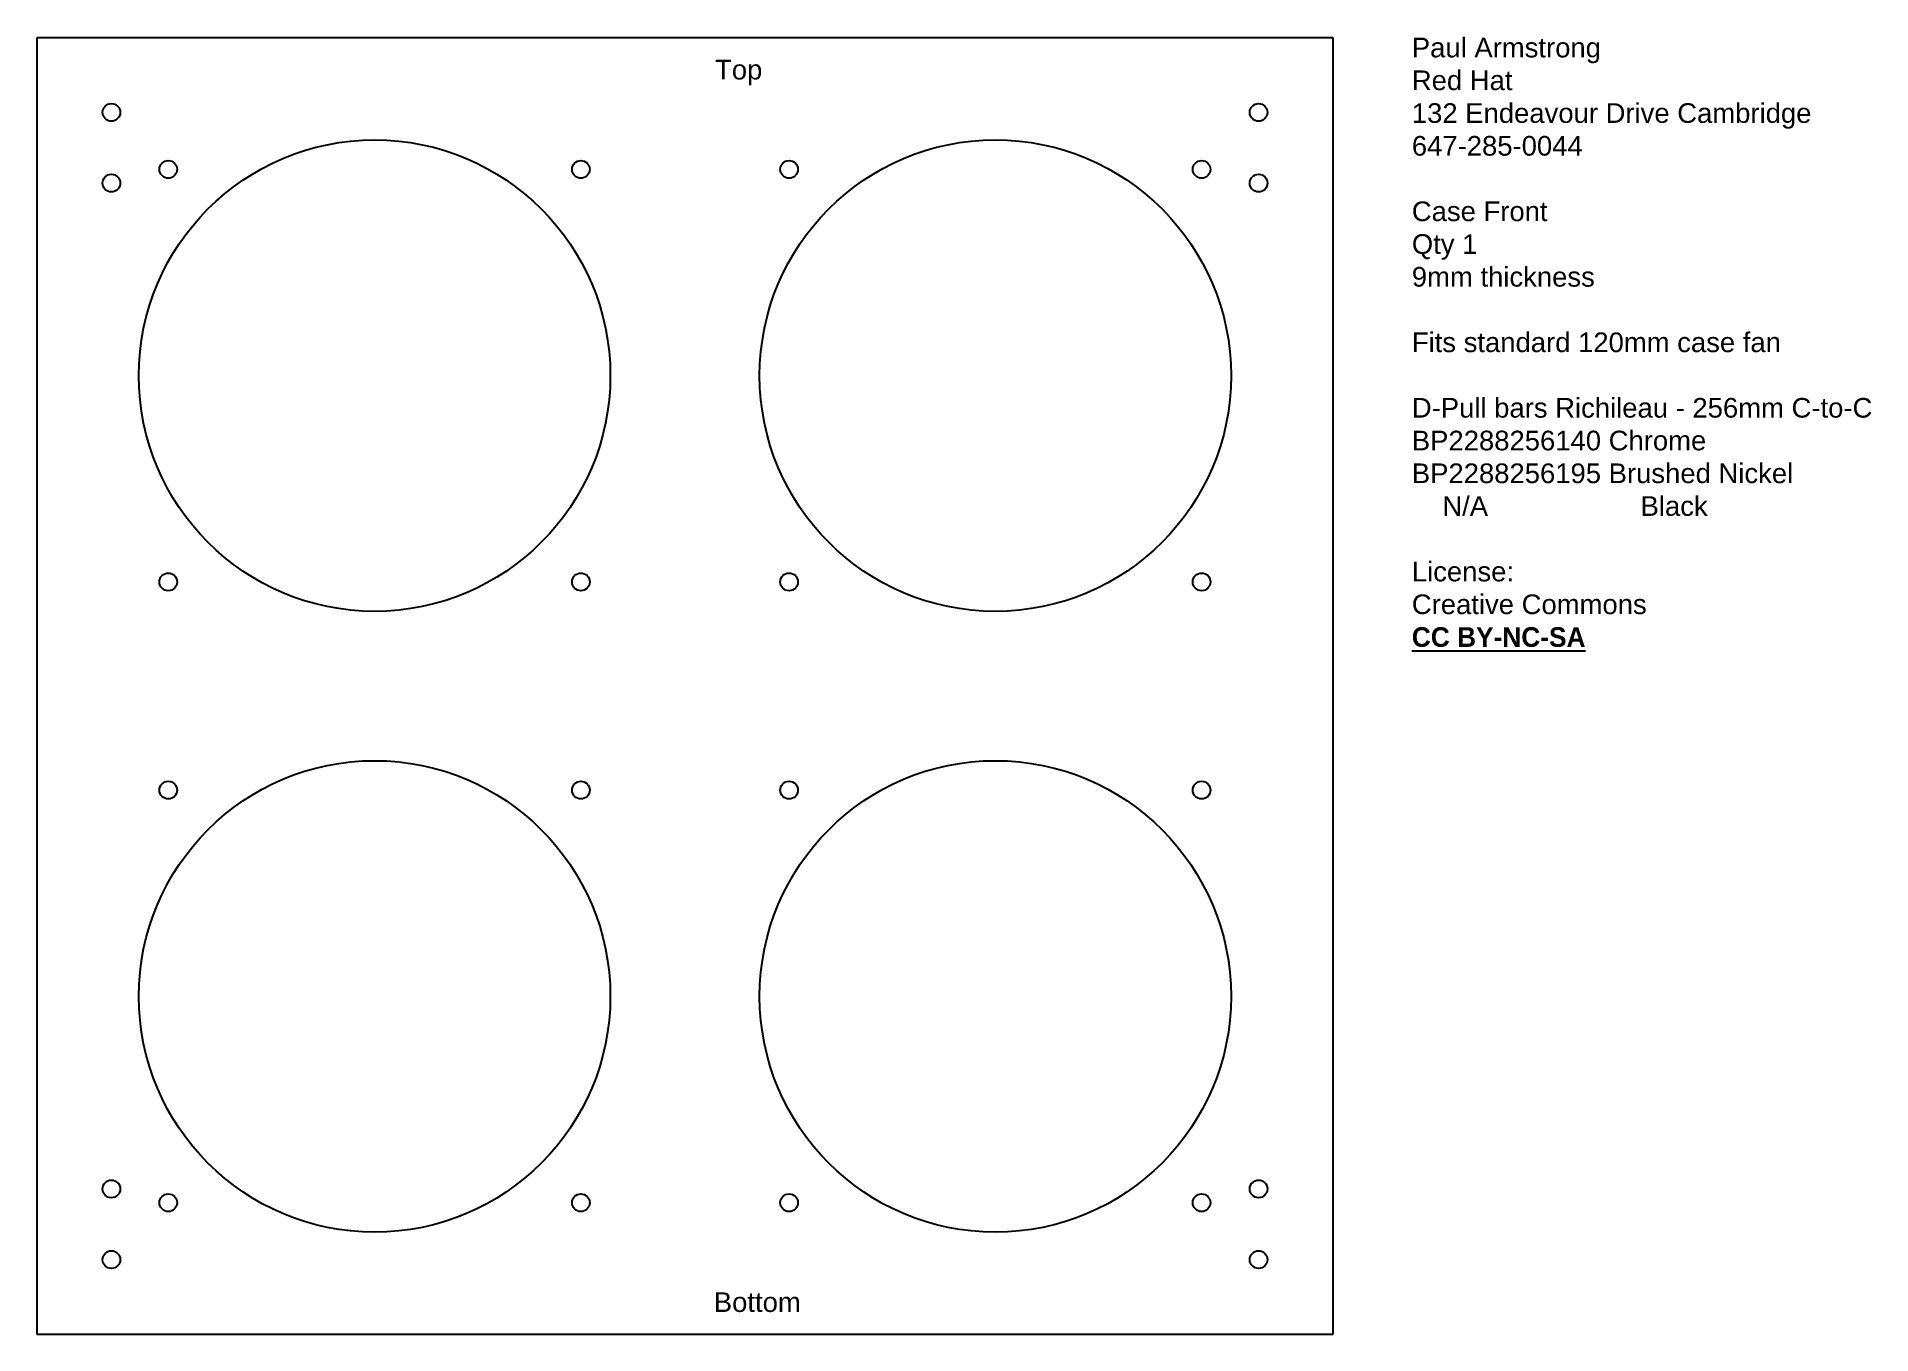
# Model space of a CAD drawing. Header units: millimetres. Extents: x 0 to 467, y 0 to 330.
import ezdxf

# ---------------------------------------------------------------- set-up
doc = ezdxf.new("R2010")
doc.units = ezdxf.units.MM
doc.layers.get('0').update_dxf_attribs({"lineweight": 25})
doc.layers.add('Text', color=7, linetype='Continuous', lineweight=25, true_color=0x000000)
doc.styles.add('textstyle11', font='')
doc.styles.add('textstyle12', font='')
doc.styles.add('textstyle13', font='')
doc.styles.get('textstyle11').set_extended_font_data('Liberation Sans')
doc.styles.get('textstyle12').set_extended_font_data('Liberation Sans')
doc.styles.get('textstyle13').set_extended_font_data('Liberation Sans')

msp = doc.modelspace()

# ---------------------------------------------------------------- linework, layer by layer
for p, q in [((330, 330), (0, 330)), ((0, 330), (0, 0)), ((330, 0), (330, 330)), ((0, 0), (330, 0))]:
    msp.add_line(p, q)
for centre, radius in [((19, 311), 2.25), ((311, 311), 2.25), ((86, 244), 60), ((244, 244), 60), ((19, 293), 2.25), ((33.5, 296.5), 2.25), ((138.5, 296.5), 2.25), ((191.5, 296.5), 2.25), ((296.5, 296.5), 2.25), ((311, 293), 2.25), ((33.5, 191.5), 2.25), ((138.5, 191.5), 2.25), ((191.5, 191.5), 2.25), ((296.5, 191.5), 2.25), ((86, 86), 60), ((244, 86), 60), ((33.5, 138.5), 2.25), ((138.5, 138.5), 2.25), ((191.5, 138.5), 2.25), ((296.5, 138.5), 2.25), ((19, 37), 2.25), ((311, 37), 2.25), ((33.5, 33.5), 2.25), ((138.5, 33.5), 2.25), ((191.5, 33.5), 2.25), ((296.5, 33.5), 2.25), ((19, 19), 2.25), ((311, 19), 2.25)]:
    msp.add_circle(centre, radius)

# ---------------------------------------------------------------- texts
at = {"layer": 'Text', "char_height": 5, "attachment_point": 1}
for s, insert, style in [('Paul Armstrong\\PRed Hat\\P132 Endeavour Drive Cambridge\\P647-285-0044\\P\\PCase Front\\PQty 1\\P9mm thickness\\P\\PFits standard 120mm case fan\\P\\PD-Pull bars Richileau - 256mm C-to-C\\PBP2288256140 Chrome\\PBP2288256195 Brushed Nickel\\P    N/A                    Black\\P\\PLicense:\\PCreative Commons\\P\\fsource sans pro,sans-serif|b1|i0|c0|p0;\\c4605510;\\LCC BY-NC-SA\\P', (350, 330), 'textstyle13'), ('Top', (172.65, 324.38), 'textstyle11'), ('Bottom', (172.34, 10.69), 'textstyle12')]:
    msp.add_mtext(s, dxfattribs=dict(at, insert=insert, style=style))

doc.saveas('drawing.dxf')
